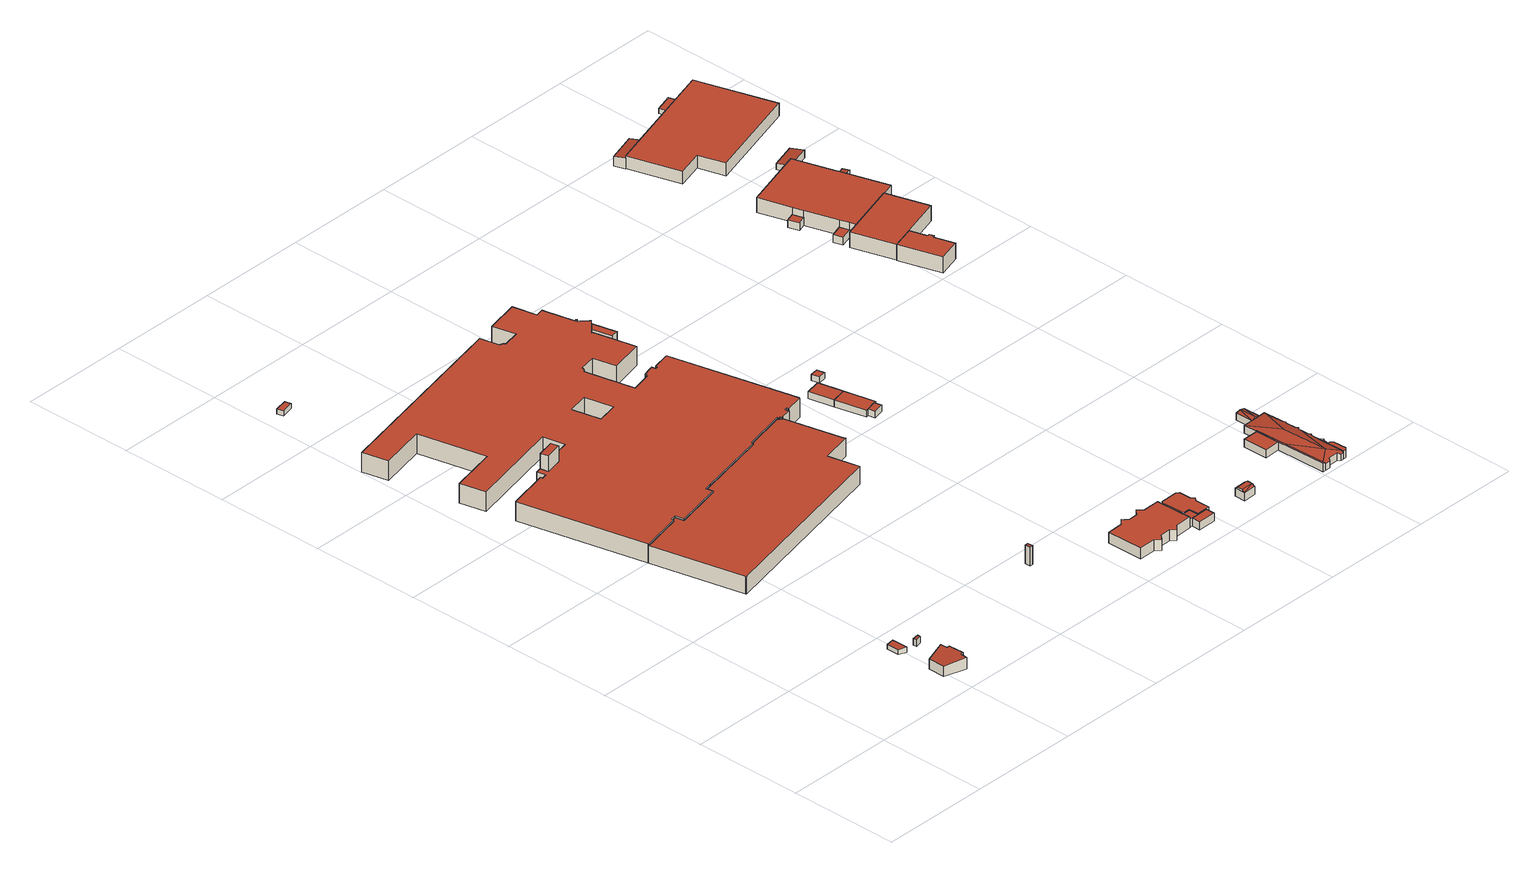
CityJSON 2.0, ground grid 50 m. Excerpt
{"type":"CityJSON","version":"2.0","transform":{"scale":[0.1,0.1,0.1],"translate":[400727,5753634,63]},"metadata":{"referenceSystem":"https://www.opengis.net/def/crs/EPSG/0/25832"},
"CityObjects":{
"building1":{"type":"Building","attributes":{"Gemeindeschluessel":"05515000","Geometrietyp2DReferenz":"3000","function":"51009_1610","roofType":"2100","measuredHeight":5.33},"geometry":[{"type":"Solid","lod":"2","boundaries":[[[[0,1,2,3]],[[4,5,1,0]],[[6,7,5,4]],[[8,9,7,6]],[[10,11,9,8]],[[12,13,11,10]],[[14,15,13,12]],[[3,2,15,14]],[[12,10,8,6,4,0,3,14]],[[1,5,7,9,11,13,15,2]]]],"semantics":{"surfaces":[{"type":"WallSurface"},{"type":"RoofSurface"},{"type":"GroundSurface"}],"values":[[0,0,0,0,0,0,0,0,1,2]]}}]},
"building2":{"type":"Building","attributes":{"Gemeindeschluessel":"05515000","Geometrietyp2DReferenz":"3000","function":"51009_1610","roofType":"2100","measuredHeight":2.74},"geometry":[{"type":"Solid","lod":"2","boundaries":[[[[16,17,18,19]],[[20,21,17,16]],[[22,23,21,20]],[[19,18,23,22]],[[20,16,19,22]],[[17,21,23,18]]]],"semantics":{"surfaces":[{"type":"WallSurface"},{"type":"RoofSurface"},{"type":"GroundSurface"}],"values":[[0,0,0,0,1,2]]}}]},
"building3":{"type":"Building","attributes":{"Gemeindeschluessel":"05515000","Geometrietyp2DReferenz":"3000","function":"51009_1610","roofType":"2100","measuredHeight":3.05},"geometry":[{"type":"Solid","lod":"2","boundaries":[[[[24,25,26,27]],[[28,29,25,24]],[[30,31,29,28]],[[27,26,31,30]],[[28,24,27,30]],[[25,29,31,26]]]],"semantics":{"surfaces":[{"type":"WallSurface"},{"type":"RoofSurface"},{"type":"GroundSurface"}],"values":[[0,0,0,0,1,2]]}}]},
"building4":{"type":"Building","attributes":{"Gemeindeschluessel":"05515000","Geometrietyp2DReferenz":"3000","function":"31001_2460","roofType":"1000","measuredHeight":2.27},"geometry":[{"type":"Solid","lod":"2","boundaries":[[[[32,33,34,35]],[[36,37,33,32]],[[38,39,37,36]],[[35,34,39,38]],[[36,32,35,38]],[[33,37,39,34]]]],"semantics":{"surfaces":[{"type":"WallSurface"},{"type":"RoofSurface"},{"type":"GroundSurface"}],"values":[[0,0,0,0,1,2]]}}]},
"building5":{"type":"Building","attributes":{"Gemeindeschluessel":"05515000","Geometrietyp2DReferenz":"3000","function":"31001_2000","roofType":"1000","measuredHeight":8.22},"geometry":[{"type":"Solid","lod":"2","boundaries":[[[[40,41,42,43]],[[44,45,41,40]],[[46,47,45,44]],[[48,49,47,46]],[[50,51,49,48]],[[52,53,51,50]],[[54,55,53,52]],[[56,57,55,54]],[[58,59,57,56]],[[60,61,59,58]],[[62,63,61,60]],[[64,65,63,62]],[[66,67,65,64]],[[68,69,67,66]],[[70,71,69,68]],[[72,73,71,70]],[[74,75,73,72]],[[76,77,75,74]],[[78,79,77,76]],[[80,81,79,78]],[[82,83,81,80]],[[84,85,83,82]],[[86,87,85,84]],[[88,89,87,86]],[[90,91,89,88]],[[92,93,91,90]],[[94,95,93,92]],[[96,97,95,94]],[[43,42,97,96]],[[94,92,90,88,86,84,82,80,78,76,74,72,70,68,66,64,62,60,58,56,54,52,50,48,46,44,40,43,96]],[[41,45,47,49,51,53,55,57,59,61,63,65,67,69,71,73,75,77,79,81,83,85,87,89,91,93,95,97,42]]]],"semantics":{"surfaces":[{"type":"WallSurface"},{"type":"RoofSurface"},{"type":"GroundSurface"}],"values":[[0,0,0,0,0,0,0,0,0,0,0,0,0,0,0,0,0,0,0,0,0,0,0,0,0,0,0,0,0,1,2]]}}]},
"building6":{"type":"Building","attributes":{"Gemeindeschluessel":"05515000","Geometrietyp2DReferenz":"3000","function":"51009_1610","roofType":"2100","measuredHeight":8.75},"geometry":[{"type":"Solid","lod":"2","boundaries":[[[[98,99,100,101]],[[102,103,99,98]],[[104,105,103,102]],[[101,100,105,104]],[[102,98,101,104]],[[99,103,105,100]]]],"semantics":{"surfaces":[{"type":"WallSurface"},{"type":"RoofSurface"},{"type":"GroundSurface"}],"values":[[0,0,0,0,1,2]]}}]},
"building7":{"type":"Building","attributes":{"Gemeindeschluessel":"05515000","Geometrietyp2DReferenz":"3000","function":"31001_2000"},"address":[{"country":"Germany","locality":"Münster","thoroughfareNumber":"1","thoroughfareName":"An der Hansalinie"}],"children":["building7-1","building7-2"]},
"building7-1":{"type":"BuildingPart","attributes":{"roofType":"1000","measuredHeight":15.87},"parents":["building7"],"geometry":[{"type":"Solid","lod":"2","boundaries":[[[[106,107,108,109,110,111]],[[112,106,111,113]],[[108,114,115,109]],[[107,106,112,116]],[[114,108,107,116]],[[116,112,113,117]],[[115,114,116,117]],[[117,113,111,110]],[[109,115,117,110]]]],"semantics":{"surfaces":[{"type":"WallSurface"},{"type":"RoofSurface"},{"type":"GroundSurface"},{"type":"ClosureSurface"}],"values":[[0,1,2,0,3,0,3,0,3]]}}]},
"building7-2":{"type":"BuildingPart","attributes":{"roofType":"1000","measuredHeight":8.84},"parents":["building7"],"geometry":[{"type":"Solid","lod":"2","boundaries":[[[[118,57,59,119]],[[120,55,57,118]],[[121,53,55,120]],[[122,51,53,121]],[[123,49,51,122]],[[124,47,49,123]],[[125,45,47,124]],[[126,127,45,125]],[[128,129,127,126]],[[130,131,129,128]],[[132,133,131,130]],[[134,135,133,132]],[[136,137,135,134]],[[138,139,137,136]],[[110,109,139,138]],[[140,141,108,107]],[[142,143,141,140]],[[144,145,143,142]],[[146,147,145,144]],[[148,149,147,146]],[[150,151,149,148]],[[152,153,151,150]],[[154,155,153,152]],[[156,157,155,154]],[[158,159,157,156]],[[160,161,159,158]],[[162,163,161,160]],[[164,165,163,162]],[[166,167,165,164]],[[168,169,167,166]],[[170,171,169,168]],[[172,173,171,170]],[[174,175,173,172]],[[176,177,175,174]],[[178,179,177,176]],[[180,181,179,178]],[[182,183,181,180]],[[184,185,183,182]],[[186,187,185,184]],[[188,189,187,186]],[[190,191,189,188]],[[192,193,191,190]],[[194,195,193,192]],[[196,197,195,194]],[[198,199,197,196]],[[200,201,199,198]],[[202,203,201,200]],[[204,205,203,202]],[[206,207,205,204]],[[208,209,207,206]],[[210,211,209,208]],[[212,213,211,210]],[[214,215,213,212]],[[216,217,215,214]],[[218,219,217,216]],[[220,221,219,218]],[[222,223,221,220]],[[224,225,223,222]],[[226,227,225,224]],[[228,229,227,226]],[[230,231,229,228]],[[232,233,231,230]],[[234,235,233,232]],[[236,237,235,234]],[[238,239,237,236]],[[240,241,239,238]],[[242,243,241,240]],[[244,245,243,242]],[[246,247,245,244]],[[248,249,247,246]],[[250,251,249,248]],[[252,253,254,255]],[[256,257,253,252]],[[258,259,257,256]],[[255,254,259,258]],[[260,261,251,250]],[[262,263,261,260]],[[264,265,263,262]],[[266,267,265,264]],[[268,269,267,266]],[[270,271,269,268]],[[272,273,271,270]],[[274,275,273,272]],[[276,277,275,274]],[[278,279,277,276]],[[280,281,279,278]],[[282,283,281,280]],[[284,285,283,282]],[[286,287,285,284]],[[288,289,287,286]],[[290,291,289,288]],[[292,293,291,290]],[[294,295,293,292]],[[296,297,295,294]],[[298,299,297,296]],[[300,301,299,298]],[[302,83,301,300]],[[303,81,83,302]],[[304,79,81,303]],[[305,77,79,304]],[[306,75,77,305]],[[307,73,75,306]],[[308,71,73,307]],[[309,69,71,308]],[[310,67,69,309]],[[311,65,67,310]],[[312,63,65,311]],[[313,61,63,312]],[[119,59,61,313]],[[312,311,310,309,308,307,306,305,304,303,302,300,298,296,294,292,290,288,286,284,282,280,278,276,274,272,270,268,266,264,262,260,250,248,246,244,242,240,238,236,234,232,230,228,226,224,222,220,218,216,214,212,210,208,206,204,202,200,198,196,194,192,190,188,186,184,182,180,178,176,174,172,170,168,166,164,162,160,158,156,154,152,150,148,146,144,142,140,107,116,117,110,138,136,134,132,130,128,126,125,124,123,122,121,120,118,119,313],[258,256,252,255]],[[57,55,53,51,49,47,45,127,129,131,133,135,137,139,109,115,114,108,141,143,145,147,149,151,153,155,157,159,161,163,165,167,169,171,173,175,177,179,181,183,185,187,189,191,193,195,197,199,201,203,205,207,209,211,213,215,217,219,221,223,225,227,229,231,233,235,237,239,241,243,245,247,249,251,261,263,265,267,269,271,273,275,277,279,281,283,285,287,289,291,293,295,297,299,301,83,81,79,77,75,73,71,69,67,65,63,61,59],[253,257,259,254]],[[109,110,117,115]],[[115,117,116,114]],[[114,116,107,108]]]],"semantics":{"surfaces":[{"type":"WallSurface"},{"type":"RoofSurface"},{"type":"GroundSurface"},{"type":"ClosureSurface"}],"values":[[0,0,0,0,0,0,0,0,0,0,0,0,0,0,0,0,0,0,0,0,0,0,0,0,0,0,0,0,0,0,0,0,0,0,0,0,0,0,0,0,0,0,0,0,0,0,0,0,0,0,0,0,0,0,0,0,0,0,0,0,0,0,0,0,0,0,0,0,0,0,0,0,0,0,0,0,0,0,0,0,0,0,0,0,0,0,0,0,0,0,0,0,0,0,0,0,0,0,0,0,0,0,0,0,0,0,0,0,0,1,2,3,3,3]]}}]},
"building8":{"type":"Building","attributes":{"Gemeindeschluessel":"05515000","Geometrietyp2DReferenz":"3000","function":"31001_2000","roofType":"1000","measuredHeight":4.91},"geometry":[{"type":"Solid","lod":"2","boundaries":[[[[314,315,316,317]],[[318,319,315,314]],[[320,321,319,318]],[[322,323,321,320]],[[324,325,323,322]],[[326,327,325,324]],[[328,329,327,326]],[[330,331,329,328]],[[332,333,331,330]],[[334,335,333,332]],[[336,337,335,334]],[[338,339,337,336]],[[340,341,339,338]],[[342,343,341,340]],[[344,345,343,342]],[[346,347,345,344]],[[317,316,347,346]],[[344,342,340,338,336,334,332,330,328,326,324,322,320,318,314,317,346]],[[315,319,321,323,325,327,329,331,333,335,337,339,341,343,345,347,316]]]],"semantics":{"surfaces":[{"type":"WallSurface"},{"type":"RoofSurface"},{"type":"GroundSurface"}],"values":[[0,0,0,0,0,0,0,0,0,0,0,0,0,0,0,0,0,1,2]]}}]},
"building9":{"type":"Building","attributes":{"Gemeindeschluessel":"05515000","Geometrietyp2DReferenz":"3000","function":"51009_1610"},"children":["building9-1","building9-2","building9-3"]},
"building9-1":{"type":"BuildingPart","attributes":{"roofType":"5000","measuredHeight":4.88},"parents":["building9"],"geometry":[{"type":"Solid","lod":"2","boundaries":[[[[348,349,350,351]],[[352,353,349,348]],[[354,355,353,352]],[[356,357,355,354]],[[348,358,352]],[[351,359,358,348]],[[360,359,351]],[[356,354,352,358,359,360]],[[350,349,353,355,357,361]],[[361,360,351,350]],[[356,360,361,357]]]],"semantics":{"surfaces":[{"type":"WallSurface"},{"type":"RoofSurface"},{"type":"GroundSurface"},{"type":"ClosureSurface"}],"values":[[0,0,0,0,1,1,1,1,2,3,3]]}}]},
"building9-2":{"type":"BuildingPart","attributes":{"roofType":"1000","measuredHeight":3.57},"parents":["building9"],"geometry":[{"type":"Solid","lod":"2","boundaries":[[[[362,363,364,365]],[[366,351,350,363,362]],[[367,368,357,356,369]],[[370,371,368,367]],[[369,366,362,365,370,367]],[[364,363,350,361,357,368,371]],[[364,371,370,365]],[[360,351,366,369,356]],[[350,351,360,361]],[[357,361,360,356]]]],"semantics":{"surfaces":[{"type":"WallSurface"},{"type":"RoofSurface"},{"type":"GroundSurface"},{"type":"ClosureSurface"}],"values":[[0,0,0,0,1,2,3,0,3,3]]}}]},
"building9-3":{"type":"BuildingPart","attributes":{"roofType":"1000","measuredHeight":3.54},"parents":["building9"],"geometry":[{"type":"Solid","lod":"2","boundaries":[[[[372,373,374,375]],[[365,364,373,372]],[[376,377,371,370]],[[375,374,377,376]],[[370,365,372,375,376]],[[373,364,371,377,374]],[[364,365,370,371]]]],"semantics":{"surfaces":[{"type":"WallSurface"},{"type":"RoofSurface"},{"type":"GroundSurface"},{"type":"ClosureSurface"}],"values":[[0,0,0,0,1,2,3]]}}]},
"building10":{"type":"Building","attributes":{"Gemeindeschluessel":"05515000","Geometrietyp2DReferenz":"3000","function":"31001_2000","roofType":"1000","measuredHeight":3.84},"address":[{"country":"Germany","locality":"Münster","thoroughfareNumber":"4","thoroughfareName":"Harkortstraße"}],"geometry":[{"type":"Solid","lod":"2","boundaries":[[[[378,379,380,381]],[[382,383,379,378]],[[384,385,383,382]],[[386,387,385,384]],[[388,389,387,386]],[[390,391,389,388]],[[392,393,391,390]],[[394,395,393,392]],[[396,397,395,394]],[[398,399,397,396]],[[400,401,399,398]],[[381,380,401,400]],[[398,396,394,392,390,388,386,384,382,378,381,400]],[[379,383,385,387,389,391,393,395,397,399,401,380]]]],"semantics":{"surfaces":[{"type":"WallSurface"},{"type":"RoofSurface"},{"type":"GroundSurface"}],"values":[[0,0,0,0,0,0,0,0,0,0,0,0,1,2]]}}]},
"building11":{"type":"Building","attributes":{"Gemeindeschluessel":"05515000","Geometrietyp2DReferenz":"3000","function":"51009_1610","roofType":"1000","measuredHeight":9.98},"geometry":[{"type":"Solid","lod":"2","boundaries":[[[[402,215,217,403]],[[404,213,215,402]],[[405,406,213,404]],[[407,408,406,405]],[[409,410,408,407]],[[403,217,410,409]],[[407,405,404,402,403,409]],[[215,213,406,408,410,217]]]],"semantics":{"surfaces":[{"type":"WallSurface"},{"type":"RoofSurface"},{"type":"GroundSurface"}],"values":[[0,0,0,0,0,0,1,2]]}}]},
"building12":{"type":"Building","attributes":{"Gemeindeschluessel":"05515000","Geometrietyp2DReferenz":"3000","function":"51009_1610","roofType":"1000","measuredHeight":3.15},"geometry":[{"type":"Solid","lod":"2","boundaries":[[[[411,412,413,414]],[[415,416,412,411]],[[417,418,416,415]],[[414,413,418,417]],[[415,411,414,417]],[[412,416,418,413]]]],"semantics":{"surfaces":[{"type":"WallSurface"},{"type":"RoofSurface"},{"type":"GroundSurface"}],"values":[[0,0,0,0,1,2]]}}]},
"building13":{"type":"Building","attributes":{"Gemeindeschluessel":"05515000","Geometrietyp2DReferenz":"3000","function":"31001_2000","roofType":"1000","measuredHeight":3.17},"geometry":[{"type":"Solid","lod":"2","boundaries":[[[[419,420,421,422]],[[423,424,420,419]],[[425,426,424,423]],[[415,416,426,425]],[[411,412,416,415]],[[422,421,412,411]],[[415,425,423,419,422,411]],[[420,424,426,416,412,421]]]],"semantics":{"surfaces":[{"type":"WallSurface"},{"type":"RoofSurface"},{"type":"GroundSurface"}],"values":[[0,0,0,0,0,0,1,2]]}}]},
"building14":{"type":"Building","attributes":{"Gemeindeschluessel":"05515000","Geometrietyp2DReferenz":"3000","function":"51009_1610","roofType":"1000","measuredHeight":3.17},"geometry":[{"type":"Solid","lod":"2","boundaries":[[[[427,428,420,419]],[[429,430,428,427]],[[423,424,430,429]],[[419,420,424,423]],[[429,427,419,423]],[[428,430,424,420]]]],"semantics":{"surfaces":[{"type":"WallSurface"},{"type":"RoofSurface"},{"type":"GroundSurface"}],"values":[[0,0,0,0,1,2]]}}]},
"building15":{"type":"Building","attributes":{"Gemeindeschluessel":"05515000","Geometrietyp2DReferenz":"3000","function":"51009_1610","roofType":"9999","measuredHeight":4.66},"geometry":[{"type":"Solid","lod":"2","boundaries":[[[[431,432,433,434]],[[435,436,432,431]],[[437,438,436,435]],[[434,433,438,437]],[[439,440,431]],[[431,434,439]],[[431,440,441,435]],[[437,435,441]],[[441,442,437]],[[437,442,439,434]],[[440,439,442,441]],[[432,436,438,433]]]],"semantics":{"surfaces":[{"type":"WallSurface"},{"type":"RoofSurface"},{"type":"GroundSurface"}],"values":[[0,0,0,0,1,1,0,1,1,0,1,2]]}}]},
"building16":{"type":"Building","attributes":{"Gemeindeschluessel":"05515000","Geometrietyp2DReferenz":"3000","function":"51009_1610","roofType":"1000","measuredHeight":2.78},"geometry":[{"type":"Solid","lod":"2","boundaries":[[[[443,444,445,446]],[[447,448,444,443]],[[449,450,448,447]],[[446,445,450,449]],[[447,443,446,449]],[[444,448,450,445]]]],"semantics":{"surfaces":[{"type":"WallSurface"},{"type":"RoofSurface"},{"type":"GroundSurface"}],"values":[[0,0,0,0,1,2]]}}]},
"building17":{"type":"Building","attributes":{"Gemeindeschluessel":"05515000","Geometrietyp2DReferenz":"3000","function":"31001_2000"},"address":[{"country":"Germany","locality":"Münster","thoroughfareNumber":"2","thoroughfareName":"Harkortstraße"}],"children":["building17-1","building17-2","building17-3","building17-4"]},
"building17-1":{"type":"BuildingPart","attributes":{"roofType":"2100","measuredHeight":3.83},"parents":["building17"],"geometry":[{"type":"Solid","lod":"2","boundaries":[[[[451,452,453,454,455]],[[456,457,458,452,451]],[[459,460,461,462,463]],[[464,465,466,460,459]],[[459,463,456,451,455,464]],[[452,458,461,460,466,467,468,453]],[[457,456,463,462]],[[461,458,457,462]],[[454,469,470,465,464,455]],[[453,468,469,454]],[[468,467,470,469]],[[467,466,465,470]]]],"semantics":{"surfaces":[{"type":"WallSurface"},{"type":"RoofSurface"},{"type":"GroundSurface"},{"type":"ClosureSurface"}],"values":[[0,0,0,0,1,2,0,3,0,3,3,3]]}}]},
"building17-2":{"type":"BuildingPart","attributes":{"roofType":"1000","measuredHeight":3.61},"parents":["building17"],"geometry":[{"type":"Solid","lod":"2","boundaries":[[[[471,472,473,474,475]],[[476,477,472,471]],[[478,479,477,476]],[[480,481,479,478]],[[482,483,481,480]],[[484,485,483,482]],[[486,487,485,484]],[[488,489,490,487,486]],[[486,484,482,480,478,476,471,475,491,488]],[[473,472,477,479,481,483,485,487,490,492,493]],[[494,491,475,474]],[[473,493,494,474]],[[495,489,488,491,494]],[[493,492,495,494]],[[490,489,495,492]]]],"semantics":{"surfaces":[{"type":"WallSurface"},{"type":"RoofSurface"},{"type":"GroundSurface"},{"type":"ClosureSurface"}],"values":[[0,0,0,0,0,0,0,0,1,2,0,3,0,3,3]]}}]},
"building17-3":{"type":"BuildingPart","attributes":{"roofType":"1000","measuredHeight":3.71},"parents":["building17"],"geometry":[{"type":"Solid","lod":"2","boundaries":[[[[496,497,458,457]],[[498,499,497,496]],[[462,461,499,498]],[[498,496,457,462]],[[497,499,461,458]],[[461,462,457,458]]]],"semantics":{"surfaces":[{"type":"WallSurface"},{"type":"RoofSurface"},{"type":"GroundSurface"},{"type":"ClosureSurface"}],"values":[[0,0,0,1,2,3]]}}]},
"building17-4":{"type":"BuildingPart","attributes":{"roofType":"3200","measuredHeight":5.28},"parents":["building17"],"geometry":[{"type":"Solid","lod":"2","boundaries":[[[[500,501,502,503]],[[504,505,501,500]],[[506,507,505,504]],[[508,509,507,506]],[[510,511,509,508]],[[512,513,511,510]],[[514,515,513,512]],[[516,517,515,514]],[[518,519,517,516]],[[520,521,519,518]],[[522,523,521,520]],[[524,525,523,522]],[[526,527,525,524]],[[528,529,527,526]],[[530,531,529,528]],[[532,533,531,530]],[[534,535,533,532]],[[474,473,535,534]],[[536,537,490,489]],[[538,539,537,536]],[[540,541,539,538]],[[542,543,541,540]],[[454,453,543,542]],[[503,502,466,465]],[[454,542,540,538,536,489,495,544,469]],[[504,500,503,545,506]],[[522,520,524]],[[494,474,534,532,530,528,544,495]],[[526,524,520,518,516,514,512,510,508,506,545,544,528]],[[465,470,544,545,503]],[[469,544,470]],[[501,505,507,509,511,513,515,517,519,521,523,525,527,529,531,533,535,473,493,492,490,537,539,541,543,453,468,467,466,502]],[[473,474,494,493]],[[492,493,494,495]],[[495,489,490,492]],[[453,454,469,468]],[[468,469,470,467]],[[466,467,470,465]]]],"semantics":{"surfaces":[{"type":"WallSurface"},{"type":"RoofSurface"},{"type":"GroundSurface"},{"type":"ClosureSurface"}],"values":[[0,0,0,0,0,0,0,0,0,0,0,0,0,0,0,0,0,0,0,0,0,0,0,0,1,1,1,1,1,1,1,2,3,3,3,3,3,3]]}}]},
"building18":{"type":"Building","attributes":{"Gemeindeschluessel":"05515000","Geometrietyp2DReferenz":"3000","function":"51009_1610","roofType":"3100","measuredHeight":3.77},"geometry":[{"type":"Solid","lod":"2","boundaries":[[[[546,547,548,549]],[[550,551,547,546]],[[552,553,551,550]],[[549,548,553,552]],[[546,554,550]],[[552,555,549]],[[549,555,554]],[[554,546,549]],[[555,552,550]],[[550,554,555]],[[547,551,553,548]]]],"semantics":{"surfaces":[{"type":"WallSurface"},{"type":"RoofSurface"},{"type":"GroundSurface"}],"values":[[0,0,0,0,0,0,1,1,1,1,2]]}}]},
"building19":{"type":"Building","attributes":{"Gemeindeschluessel":"05515000","Geometrietyp2DReferenz":"3000","function":"31001_2000","roofType":"1000","measuredHeight":7.31},"address":[{"country":"Germany","locality":"Münster","thoroughfareNumber":"18","thoroughfareName":"An der Hansalinie"}],"geometry":[{"type":"Solid","lod":"2","boundaries":[[[[556,557,558,559]],[[560,561,557,556]],[[562,563,561,560]],[[564,565,563,562]],[[566,567,565,564]],[[568,569,567,566]],[[570,571,569,568]],[[559,558,571,570]],[[568,566,564,562,560,556,559,570]],[[557,561,563,565,567,569,571,558]]]],"semantics":{"surfaces":[{"type":"WallSurface"},{"type":"RoofSurface"},{"type":"GroundSurface"}],"values":[[0,0,0,0,0,0,0,0,1,2]]}}]},
"building20":{"type":"Building","attributes":{"Gemeindeschluessel":"05515000","Geometrietyp2DReferenz":"3000","function":"31001_2000","roofType":"1000","measuredHeight":7.16},"geometry":[{"type":"Solid","lod":"2","boundaries":[[[[572,573,574,559]],[[575,576,573,572]],[[577,578,576,575]],[[579,580,578,577]],[[581,582,580,579]],[[556,583,582,581]],[[559,574,583,556]],[[581,579,577,575,572,559,556]],[[573,576,578,580,582,583,574]]]],"semantics":{"surfaces":[{"type":"WallSurface"},{"type":"RoofSurface"},{"type":"GroundSurface"}],"values":[[0,0,0,0,0,0,0,1,2]]}}]},
"building21":{"type":"Building","attributes":{"Gemeindeschluessel":"05515000","Geometrietyp2DReferenz":"3000","function":"51009_1610","roofType":"2100","measuredHeight":4.97},"geometry":[{"type":"Solid","lod":"2","boundaries":[[[[584,585,586,587]],[[588,589,585,584]],[[590,591,589,588]],[[587,586,591,590]],[[588,584,587,590]],[[585,589,591,586]]]],"semantics":{"surfaces":[{"type":"WallSurface"},{"type":"RoofSurface"},{"type":"GroundSurface"}],"values":[[0,0,0,0,1,2]]}}]},
"building22":{"type":"Building","attributes":{"Gemeindeschluessel":"05515000","Geometrietyp2DReferenz":"3000","function":"31001_2000"},"address":[{"country":"Germany","locality":"Münster","thoroughfareNumber":"18k","thoroughfareName":"An der Hansalinie"}],"children":["building22-1","building22-2","building22-3"]},
"building22-1":{"type":"BuildingPart","attributes":{"roofType":"1000","measuredHeight":3.45},"parents":["building22"],"geometry":[{"type":"Solid","lod":"2","boundaries":[[[[592,593,594,595]],[[596,597,593,592]],[[595,594,598,599]],[[596,592,595,599]],[[593,597,598,594]],[[597,596,599,598]]]],"semantics":{"surfaces":[{"type":"WallSurface"},{"type":"RoofSurface"},{"type":"GroundSurface"},{"type":"ClosureSurface"}],"values":[[0,0,0,1,2,3]]}}]},
"building22-2":{"type":"BuildingPart","attributes":{"roofType":"1000","measuredHeight":3.6},"parents":["building22"],"geometry":[{"type":"Solid","lod":"2","boundaries":[[[[600,601,602,603]],[[604,605,601,600]],[[606,607,605,604]],[[604,600,603,606]],[[601,605,607,602]],[[607,606,603,602]]]],"semantics":{"surfaces":[{"type":"WallSurface"},{"type":"RoofSurface"},{"type":"GroundSurface"},{"type":"ClosureSurface"}],"values":[[0,0,0,1,2,3]]}}]},
"building22-3":{"type":"BuildingPart","attributes":{"roofType":"1000","measuredHeight":6.93},"parents":["building22"],"geometry":[{"type":"Solid","lod":"2","boundaries":[[[[597,596,608]],[[609,610,597,608]],[[611,612,610,609]],[[613,614,612,611]],[[615,616,614,613]],[[617,618,616,615]],[[619,620,618,617]],[[621,622,620,619]],[[623,624,622,621]],[[625,626,624,623]],[[627,628,626,625]],[[629,602,628,627]],[[603,602,629]],[[607,606,630]],[[631,598,607,630]],[[599,598,631]],[[630,629,627,625,623,621,619,617,615,613,611,609,608,631]],[[610,612,614,616,618,620,622,624,626,628,602,607,598,597]],[[603,629,630,606]],[[607,602,603,606]],[[599,631,608,596]],[[597,598,599,596]]]],"semantics":{"surfaces":[{"type":"WallSurface"},{"type":"RoofSurface"},{"type":"GroundSurface"},{"type":"ClosureSurface"}],"values":[[0,0,0,0,0,0,0,0,0,0,0,0,0,0,0,0,1,2,0,3,0,3]]}}]},
"building23":{"type":"Building","attributes":{"Gemeindeschluessel":"05515000","Geometrietyp2DReferenz":"3000","function":"31001_2700","roofType":"2100","measuredHeight":6},"geometry":[{"type":"Solid","lod":"2","boundaries":[[[[632,633,634,635]],[[636,637,633,632]],[[638,639,637,636]],[[635,634,639,638]],[[636,632,635,638]],[[633,637,639,634]]]],"semantics":{"surfaces":[{"type":"WallSurface"},{"type":"RoofSurface"},{"type":"GroundSurface"}],"values":[[0,0,0,0,1,2]]}}]},
"building24":{"type":"Building","attributes":{"Gemeindeschluessel":"05515000","Geometrietyp2DReferenz":"3000","function":"31001_2000","roofType":"1000","measuredHeight":5.86},"address":[{"country":"Germany","locality":"Münster","thoroughfareNumber":"20","thoroughfareName":"An der Hansalinie"}],"geometry":[{"type":"Solid","lod":"2","boundaries":[[[[640,641,642,643]],[[644,645,641,640]],[[646,647,645,644]],[[648,649,647,646]],[[650,651,649,648]],[[652,653,651,650]],[[643,642,653,652]],[[650,648,646,644,640,643,652]],[[641,645,647,649,651,653,642]]]],"semantics":{"surfaces":[{"type":"WallSurface"},{"type":"RoofSurface"},{"type":"GroundSurface"}],"values":[[0,0,0,0,0,0,0,1,2]]}}]},
"building25":{"type":"Building","attributes":{"Gemeindeschluessel":"05515000","Geometrietyp2DReferenz":"3000","function":"31001_2000","roofType":"2100","measuredHeight":3.71},"geometry":[{"type":"Solid","lod":"2","boundaries":[[[[654,655,656,657]],[[658,659,655,654]],[[660,661,659,658]],[[657,656,661,660]],[[658,654,657,660]],[[655,659,661,656]]]],"semantics":{"surfaces":[{"type":"WallSurface"},{"type":"RoofSurface"},{"type":"GroundSurface"}],"values":[[0,0,0,0,1,2]]}}]},
"building26":{"type":"Building","attributes":{"Gemeindeschluessel":"05515000","Geometrietyp2DReferenz":"3000","function":"31001_2460","roofType":"1000","measuredHeight":2.35},"geometry":[{"type":"Solid","lod":"2","boundaries":[[[[662,663,664,665]],[[666,667,663,662]],[[668,669,667,666]],[[665,664,669,668]],[[666,662,665,668]],[[663,667,669,664]]]],"semantics":{"surfaces":[{"type":"WallSurface"},{"type":"RoofSurface"},{"type":"GroundSurface"}],"values":[[0,0,0,0,1,2]]}}]}
},
"vertices":[
[458,184,77],[458,184,31],[458,108,31],[458,108,77],[556,215,83],[556,215,31],[558,182,83],[558,182,31],[570,183,84],[570,183,31],[572,112,84],[572,112,31],[560,112,83],[560,112,31],[557,78,83],[557,78,31],
[480,396,59],[480,396,32],[449,395,32],[449,395,53],[482,324,59],[482,324,32],[451,340,53],[451,340,32],
[565,343,63],[565,343,32],[539,342,32],[539,342,61],[566,330,63],[566,330,32],[539,325,61],[539,325,32],
[73,3240,39],[73,3240,16],[80,3211,16],[80,3211,39],[132,3253,39],[132,3253,16],[138,3225,39],[138,3225,16],
[384,1074,93],[384,1074,11],[387,1072,11],[387,1072,93],[287,1495,93],[287,1495,11],[290,1493,93],[290,1493,11],[476,1536,93],[476,1536,11],[478,1539,93],[478,1539,11],[476,1546,93],[476,1546,11],[499,1551,93],[499,1551,11],[508,1511,93],[508,1511,11],[726,1561,93],[726,1561,11],[719,1592,93],[719,1592,11],[750,1599,93],[750,1599,11],[751,1599,93],[751,1599,11],[1072,1672,93],[1072,1672,11],[1074,1675,93],[1074,1675,11],[1073,1680,93],[1073,1680,11],[1267,1724,93],[1267,1724,11],[1268,1719,93],[1268,1719,11],[1272,1718,93],[1272,1718,11],[1276,1719,93],[1276,1719,11],[1278,1710,93],[1278,1710,11],[1284,1711,93],[1284,1711,11],[1343,1452,93],[1343,1452,11],[1345,1452,93],[1345,1452,11],[1348,1443,93],[1348,1443,11],[1346,1439,93],[1346,1439,11],[1209,1408,93],[1209,1408,11],[1241,1270,93],[1241,1270,11],[1239,1267,93],[1239,1267,11],
[1258,407,119],[1258,407,32],[1244,407,32],[1244,407,118],[1259,383,119],[1259,383,32],[1245,382,118],[1245,382,32],
[467,2172,170],[467,2172,100],[467,2172,11],[389,2154,11],[389,2154,100],[389,2154,170],[475,2136,170],[397,2118,170],[475,2136,11],[397,2118,11],[475,2136,100],[397,2118,100],
[508,1511,100],[726,1561,100],[499,1551,100],[476,1546,100],[478,1539,100],[476,1536,100],[290,1493,100],[287,1495,100],[157,2066,100],[157,2066,11],[158,2069,100],[158,2069,11],[344,2112,100],[344,2112,11],[347,2110,100],[347,2110,11],[348,2102,100],[348,2102,11],[371,2108,100],[371,2108,11],[362,2148,100],[362,2148,11],[578,2197,100],[578,2197,11],[556,2294,100],[556,2294,11],[128,2196,100],[128,2196,11],[102,2313,100],[102,2313,11],[312,2361,100],[312,2361,11],[243,2665,100],[243,2665,11],[33,2617,100],[33,2617,11],[5,2734,100],[5,2734,11],[895,2937,100],[895,2937,11],[914,2850,100],[914,2850,11],[916,2850,100],[916,2850,11],[918,2850,100],[918,2850,11],[921,2849,100],[921,2849,11],[923,2848,100],[923,2848,11],[925,2847,100],[925,2847,11],[927,2846,100],[927,2846,11],[929,2845,100],[929,2845,11],[930,2844,100],[930,2844,11],[932,2842,100],[932,2842,11],[934,2840,100],[934,2840,11],[935,2838,100],[935,2838,11],[936,2837,100],[936,2837,11],[1011,2854,100],[1011,2854,11],[987,2959,100],[987,2959,11],[1140,2994,100],[1140,2994,11],[1164,2886,100],[1164,2886,11],[1202,2895,100],[1202,2895,11],[1203,2888,100],[1203,2888,11],[1201,2887,100],[1201,2887,11],[1233,2748,100],[1233,2748,11],[1240,2755,100],[1240,2755,11],[1245,2750,100],[1245,2750,11],[1236,2742,100],[1236,2742,11],[1271,2708,100],[1271,2708,11],[1272,2709,100],[1272,2709,11],[1276,2705,100],[1276,2705,11],[1249,2679,100],[1249,2679,11],[1218,2651,100],[1218,2651,11],[1239,2563,100],[1239,2563,11],[1263,2455,100],[1263,2455,11],[1111,2420,100],[1111,2420,11],[1087,2525,100],[1087,2525,11],[1011,2508,100],[1011,2508,11],[1011,2507,100],[1011,2507,11],[1011,2504,100],[1011,2504,11],[1010,2502,100],[1010,2502,11],[1009,2500,100],[1009,2500,11],[1008,2498,100],[1008,2498,11],[1007,2496,100],[1007,2496,11],[1006,2494,100],[1006,2494,11],[1005,2492,100],[1005,2492,11],[1003,2491,100],[1003,2491,11],[1001,2489,100],[1001,2489,11],[999,2487,100],[999,2487,11],[998,2487,100],[998,2487,11],[1047,2265,100],[1047,2265,11],[865,2364,100],[865,2364,11],[894,2237,11],[894,2237,100],[772,2343,100],[772,2343,11],[801,2216,100],[801,2216,11],[1138,2286,100],[1138,2286,11],[1137,2290,100],[1137,2290,11],[1139,2293,100],[1139,2293,11],[1145,2295,100],[1145,2295,11],[1143,2302,100],[1143,2302,11],[1162,2306,100],[1162,2306,11],[1162,2308,100],[1162,2308,11],[1196,2315,100],[1196,2315,11],[1200,2298,100],[1200,2298,11],[1211,2301,100],[1211,2301,11],[1210,2307,100],[1210,2307,11],[1212,2310,100],[1212,2310,11],[1291,2328,100],[1291,2328,11],[1294,2326,100],[1294,2326,11],[1425,1756,100],[1425,1756,11],[1423,1752,100],[1423,1752,11],[1344,1734,100],[1344,1734,11],[1341,1736,100],[1341,1736,11],[1339,1743,100],[1339,1743,11],[1328,1740,100],[1328,1740,11],[1332,1722,100],[1332,1722,11],[1284,1711,100],[1278,1710,100],[1276,1719,100],[1272,1718,100],[1268,1719,100],[1267,1724,100],[1073,1680,100],[1074,1675,100],[1072,1672,100],[751,1599,100],[750,1599,100],[719,1592,100],
[1648,277,75],[1648,277,25],[1573,275,25],[1573,275,75],[1670,299,75],[1670,299,25],[1692,278,75],[1692,278,25],[1738,279,75],[1738,279,25],[1759,301,75],[1759,301,25],[1782,280,75],[1782,280,25],[1858,282,75],[1858,282,25],[1858,257,75],[1858,257,25],[1862,117,75],[1862,117,25],[1786,115,75],[1786,115,25],[1764,94,75],[1764,94,25],[1742,114,75],[1742,114,25],[1695,113,75],[1695,113,25],[1674,91,75],[1674,91,25],[1652,112,75],[1652,112,25],[1577,110,75],[1577,110,25],
[1862,256,58],[1862,256,24],[1864,166,24],[1864,166,58],[1874,270,58],[1874,270,24],[1876,177,58],[1876,177,24],[1888,167,30],[1888,167,24],[1868,254,72],[1870,173,73],[1877,166,58],[1877,166,24],
[1865,121,60],[1865,121,24],[1879,121,24],[1879,121,60],[1864,166,60],[1914,167,60],[1914,167,24],[1888,167,60],[1915,122,60],[1915,122,24],
[1880,81,60],[1880,81,24],[1963,83,24],[1963,83,60],[1962,123,60],[1962,123,24],
[1976,191,63],[1976,191,25],[1988,204,25],[1988,204,63],[1978,124,63],[1978,124,25],[1915,122,63],[1915,122,25],[1914,167,63],[1914,167,25],[1888,167,63],[1888,167,25],[1876,177,63],[1876,177,25],[1874,270,63],[1874,270,25],[1884,281,63],[1884,281,25],[1962,283,63],[1962,283,25],[1974,272,63],[1974,272,25],[1975,216,63],[1975,216,25],
[1218,2651,111],[1239,2563,111],[1249,2679,111],[1272,2578,111],[1272,2578,11],[1274,2578,111],[1274,2578,11],[1276,2571,111],[1276,2571,11],
[1610,1567,43],[1610,1567,12],[1617,1535,12],[1617,1535,43],[1658,1578,43],[1658,1578,12],[1666,1546,43],[1666,1546,12],
[1567,1704,43],[1567,1704,12],[1599,1564,12],[1599,1564,43],[1637,1720,43],[1637,1720,12],[1669,1580,43],[1669,1580,12],
[1541,1817,43],[1541,1817,12],[1612,1832,43],[1612,1832,12],
[2201,142,61],[2201,142,24],[2143,140,24],[2143,140,61],[2202,92,61],[2202,92,24],[2144,91,61],[2144,91,24],[2143,127,70],[2201,128,70],[2202,105,70],[2144,104,70],
[1677,1898,41],[1677,1898,14],[1640,1891,14],[1640,1891,41],[1684,1862,41],[1684,1862,14],[1648,1854,41],[1648,1854,14],
[2501,9,58],[2501,9,20],[2514,10,20],[2514,10,49],[2514,10,55],[2495,238,58],[2495,238,57],[2495,238,20],[2493,351,58],[2493,351,20],[2493,349,20],[2493,349,57],[2493,349,58],[2496,351,58],[2496,351,55],[2496,351,20],[2502,222,20],[2513,20,20],[2513,20,55],[2502,222,55],
[2629,124,56],[2629,124,20],[2620,134,20],[2620,134,54],[2620,134,56],[2621,113,56],[2621,113,20],[2621,94,56],[2621,94,20],[2630,95,56],[2630,95,20],[2641,84,56],[2641,84,20],[2643,23,56],[2643,23,20],[2632,12,56],[2632,12,20],[2620,12,56],[2620,12,49],[2620,12,20],[2617,137,56],[2620,23,20],[2617,137,20],[2617,137,55],[2620,23,55],
[2424,236,57],[2424,236,20],[2422,348,57],[2422,348,20],
[2539,416,55],[2539,416,20],[2492,415,20],[2492,415,55],[2583,417,55],[2583,417,20],[2610,418,55],[2610,418,20],[2612,354,55],[2612,354,20],[2615,354,54],[2615,354,20],[2615,329,54],[2615,329,20],[2624,319,51],[2624,319,20],[2616,308,54],[2616,308,20],[2617,264,54],[2617,264,20],[2624,256,52],[2624,256,20],[2626,254,52],[2626,254,20],[2623,250,53],[2623,250,20],[2617,243,54],[2617,243,20],[2618,234,54],[2618,234,20],[2619,199,54],[2619,199,20],[2627,189,51],[2627,189,20],[2619,178,54],[2619,178,20],[2605,12,49],[2605,12,20],[2594,22,55],[2594,22,20],[2549,21,55],[2549,21,20],[2538,10,49],[2538,10,20],[2565,56,73],[2557,270,73],
[2537,496,53],[2537,496,21],[2539,416,21],[2539,416,53],[2581,497,53],[2581,497,21],[2583,417,53],[2583,417,21],[2559,497,59],[2561,417,59],
[2583,2250,81],[2583,2250,8],[2479,2220,8],[2479,2220,81],[2606,2173,81],[2606,2173,8],[2616,2176,81],[2616,2176,8],[2622,2155,81],[2622,2155,8],[2613,2152,81],[2613,2152,8],[2640,2060,81],[2640,2060,8],[2536,2029,81],[2536,2029,8],
[2421,2411,81],[2421,2411,10],[2479,2220,10],[2477,2428,81],[2477,2428,10],[2709,2498,81],[2709,2498,10],[2710,2495,81],[2710,2495,10],[2767,2305,81],[2767,2305,10],[2583,2250,10],
[2223,3463,52],[2223,3463,8],[2239,3415,8],[2239,3415,58],[2356,3503,52],[2356,3503,8],[2371,3454,58],[2371,3454,8],
[2360,2679,46],[2360,2679,11],[2375,2631,11],[2375,2631,46],[2398,2691,46],[2398,2691,11],[2413,2643,11],[2413,2643,46],
[2414,2439,47],[2414,2439,11],[2469,2456,11],[2469,2456,47],[2401,2480,47],[2401,2480,11],[2456,2497,47],[2456,2497,11],
[2398,2691,80],[2355,2837,80],[2355,2837,11],[2643,2923,80],[2643,2923,11],[2701,2731,80],[2701,2731,11],[2703,2732,80],[2703,2732,11],[2712,2700,80],[2712,2700,11],[2767,2517,80],[2767,2517,11],[2768,2513,80],[2768,2513,11],[2710,2495,80],[2710,2495,11],[2709,2498,80],[2709,2498,11],[2477,2428,80],[2477,2428,11],[2469,2456,80],[2456,2497,80],[2413,2643,80],
[2703,2732,69],[2703,2732,13],[2712,2700,13],[2712,2700,73],[2737,2742,69],[2737,2742,13],[2746,2710,73],[2746,2710,13],
[2309,3180,68],[2309,3180,9],[2428,3216,9],[2428,3216,68],[2239,3415,68],[2239,3415,9],[2371,3454,68],[2371,3454,9],[2801,3583,68],[2801,3583,9],[2907,3229,68],[2907,3229,9],[2464,3096,68],[2464,3096,9],
[2625,2984,38],[2625,2984,10],[2643,2923,10],[2643,2923,48],[2740,3018,38],[2740,3018,10],[2758,2958,48],[2758,2958,10],
[2622,3530,32],[2622,3530,8],[2702,3553,8],[2702,3553,32],[2608,3581,32],[2608,3581,8],[2687,3604,32],[2687,3604,8]
]}
